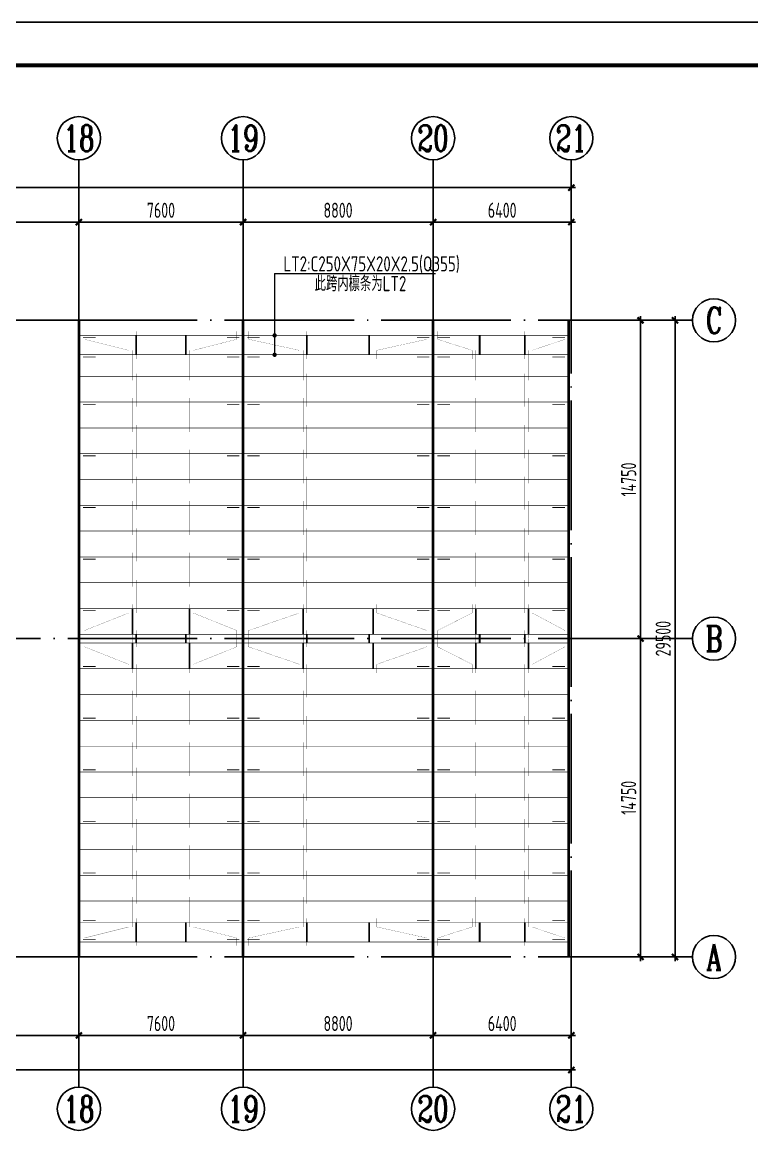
# Model space of a CAD drawing. Extents: x -3102990 to -851544, y -5293060 to -2540151.
# Drawn here: x -1831631 to -1814739, y -2656588 to -2630902 of the extents above; entities that cross this region are included whole.
import ezdxf
from ezdxf.enums import TextEntityAlignment as Align

# ---------------------------------------------------------------- set-up
doc = ezdxf.new("R2010")
doc.units = 0
doc.header["$LTSCALE"] = 1000
doc.header["$PDMODE"] = 1
for name, pattern in [('2', [16, 12.5, -1.5, 0.5, -1.5]), ('DASH', [0.35, 0.25, -0.1]), ('DOTE', [2.42, 2, -0.2, 0.02, -0.2])]:
    doc.linetypes.add(name, pattern=pattern)
doc.layers.get('0').update_dxf_attribs({"linetype": 'CONTINUOUS'})
doc.layers.get('Defpoints').update_dxf_attribs({"linetype": 'CONTINUOUS'})
for name, color, linetype in [('AXIS', 253, 'DOTE'), ('COLU', 7, 'CONTINUOUS'), ('DIM', 3, 'CONTINUOUS'), ('NUM', 7, 'CONTINUOUS'), ('PUB_TITLE', 4, 'CONTINUOUS'), ('REIN', 1, 'CONTINUOUS'), ('TEXT', 7, 'CONTINUOUS')]:
    doc.layers.add(name, color=color, linetype=linetype)
doc.layers.add('yichutu', color=7, linetype='CONTINUOUS', true_color=0xffffff, plot=False)
doc.styles.add('TSSD_Axis', font='Complex.shx', dxfattribs={"width": 0.7, "bigfont": 'hztxt.shx'})
doc.styles.add('TSSD_Dimension', font='tssdeng.shx', dxfattribs={"width": 0.7, "bigfont": 'Hztxt.shx'})
doc.styles.add('TSSD_Rein', font='Tssdeng.shx', dxfattribs={"width": 0.75, "bigfont": 'hztxt.shx'})
doc.dimstyles.new('TSSD_200_100', dxfattribs={"dimtxt": 350, "dimasz": 100, "dimexe": 100, "dimexo": 250, "dimgap": 100, "dimtad": 1, "dimdec": 0, "dimlfac": 2, "dimzin": 0, "dimdsep": 46, "dimtxsty": 'TSSD_Dimension', "dimblk": 'ARCHTICK', "dimcen": 0, "dimdle": 100, "dimclrt": 7, "dimadec": 0, "dimazin": 0, "dimtfac": 1, "dimtdec": 0, "dimtix": 1, "dimtmove": 2, "dimatfit": 3, "dimfxl": 1, "dimtolj": 1, "dimtzin": 0, "dimarcsym": 0})

# ---------------------------------------------------------------- blocks, each defined once
blk = doc.blocks.new('ts_axno')
at = {"color": 0, "linetype": 'ByBlock', "lineweight": -2}
blk.add_circle((0, 0), 0.5, dxfattribs=at)
at = {"color": 0, "linetype": 'ByBlock', "lineweight": -2, "style": 'TSSD_Axis', "width": 0.7}
blk.add_attdef('A', text='', height=0.6, dxfattribs=at).set_placement((0, 0), align=Align.MIDDLE_CENTER)
blk = doc.blocks.new('_ArchTick')
at = {"color": 0, "const_width": 0.5}
blk.add_lwpolyline([(-0.71, -0.71), (0.71, 0.71)], dxfattribs=at)
blk = doc.blocks.new('*D1576')
at = {"layer": 'Defpoints', "color": 0, "ltscale": 1.5}
for p in [(-1822118, -2653560), (-1818918, -2653560), (-1822118, -2654377)]:
    blk.add_point(p, dxfattribs=at)
at = {"layer": 'DIM', "color": 0, "lineweight": -2, "ltscale": 1.5}
for p, q in [((-1822118, -2653810), (-1822118, -2654477)), ((-1818918, -2653810), (-1818918, -2654477)), ((-1818818, -2654377), (-1822218, -2654377))]:
    blk.add_line(p, q, dxfattribs=at)
at = {"layer": 'DIM', "color": 0, "lineweight": -2, "ltscale": 1.5, "xscale": 100, "yscale": 100, "zscale": 100, "rotation": 180}
blk.add_blockref('_ArchTick', (-1822118, -2654377), dxfattribs=at)
at = {"layer": 'DIM', "color": 0, "lineweight": -2, "ltscale": 1.5, "xscale": 100, "yscale": 100, "zscale": 100}
blk.add_blockref('_ArchTick', (-1818918, -2654377), dxfattribs=at)
at = {"layer": 'DIM', "color": 7, "ltscale": 1.5, "insert": (-1820518, -2654102), "char_height": 350, "attachment_point": 5, "style": 'TSSD_Dimension'}
blk.add_mtext('\\A1;6400', dxfattribs=at)
blk = doc.blocks.new('*D1577')
at = {"layer": 'Defpoints', "color": 0, "ltscale": 1.5}
for p in [(-1826518, -2653560), (-1822118, -2653560), (-1826518, -2654377)]:
    blk.add_point(p, dxfattribs=at)
at = {"layer": 'DIM', "color": 0, "lineweight": -2, "ltscale": 1.5}
for p, q in [((-1826518, -2653810), (-1826518, -2654477)), ((-1822118, -2653810), (-1822118, -2654477)), ((-1822018, -2654377), (-1826618, -2654377))]:
    blk.add_line(p, q, dxfattribs=at)
at = {"layer": 'DIM', "color": 0, "lineweight": -2, "ltscale": 1.5, "xscale": 100, "yscale": 100, "zscale": 100, "rotation": 180}
blk.add_blockref('_ArchTick', (-1826518, -2654377), dxfattribs=at)
at = {"layer": 'DIM', "color": 0, "lineweight": -2, "ltscale": 1.5, "xscale": 100, "yscale": 100, "zscale": 100}
blk.add_blockref('_ArchTick', (-1822118, -2654377), dxfattribs=at)
at = {"layer": 'DIM', "color": 7, "ltscale": 1.5, "insert": (-1824318, -2654102), "char_height": 350, "attachment_point": 5, "style": 'TSSD_Dimension'}
blk.add_mtext('\\A1;8800', dxfattribs=at)
blk = doc.blocks.new('*D1578')
at = {"layer": 'Defpoints', "color": 0, "ltscale": 1.5}
for p in [(-1830318, -2653560), (-1826518, -2653560), (-1830318, -2654377)]:
    blk.add_point(p, dxfattribs=at)
at = {"layer": 'DIM', "color": 0, "lineweight": -2, "ltscale": 1.5}
for p, q in [((-1830318, -2653810), (-1830318, -2654477)), ((-1826518, -2653810), (-1826518, -2654477)), ((-1826418, -2654377), (-1830418, -2654377))]:
    blk.add_line(p, q, dxfattribs=at)
at = {"layer": 'DIM', "color": 0, "lineweight": -2, "ltscale": 1.5, "xscale": 100, "yscale": 100, "zscale": 100, "rotation": 180}
blk.add_blockref('_ArchTick', (-1830318, -2654377), dxfattribs=at)
at = {"layer": 'DIM', "color": 0, "lineweight": -2, "ltscale": 1.5, "xscale": 100, "yscale": 100, "zscale": 100}
blk.add_blockref('_ArchTick', (-1826518, -2654377), dxfattribs=at)
at = {"layer": 'DIM', "color": 7, "ltscale": 1.5, "insert": (-1828418, -2654102), "char_height": 350, "attachment_point": 5, "style": 'TSSD_Dimension'}
blk.add_mtext('\\A1;7600', dxfattribs=at)
blk = doc.blocks.new('*D1579')
at = {"layer": 'Defpoints', "color": 0, "ltscale": 1.5}
for p in [(-1834118, -2653560), (-1830318, -2653560), (-1834118, -2654377)]:
    blk.add_point(p, dxfattribs=at)
at = {"layer": 'DIM', "color": 0, "lineweight": -2, "ltscale": 1.5}
for p, q in [((-1834118, -2653810), (-1834118, -2654477)), ((-1830318, -2653810), (-1830318, -2654477)), ((-1830218, -2654377), (-1834218, -2654377))]:
    blk.add_line(p, q, dxfattribs=at)
at = {"layer": 'DIM', "color": 0, "lineweight": -2, "ltscale": 1.5, "xscale": 100, "yscale": 100, "zscale": 100, "rotation": 180}
blk.add_blockref('_ArchTick', (-1834118, -2654377), dxfattribs=at)
at = {"layer": 'DIM', "color": 0, "lineweight": -2, "ltscale": 1.5, "xscale": 100, "yscale": 100, "zscale": 100}
blk.add_blockref('_ArchTick', (-1830318, -2654377), dxfattribs=at)
at = {"layer": 'DIM', "color": 7, "ltscale": 1.5, "insert": (-1832218, -2654102), "char_height": 350, "attachment_point": 5, "style": 'TSSD_Dimension'}
blk.add_mtext('\\A1;7600', dxfattribs=at)
blk = doc.blocks.new('*D1596')
at = {"layer": 'Defpoints', "color": 0, "ltscale": 1.5}
for p in [(-1894918, -2653560), (-1818918, -2653560), (-1818918, -2655177)]:
    blk.add_point(p, dxfattribs=at)
at = {"layer": 'DIM', "color": 0, "lineweight": -2, "ltscale": 1.5}
for p, q in [((-1894918, -2653810), (-1894918, -2655277)), ((-1818918, -2653810), (-1818918, -2655277)), ((-1895018, -2655177), (-1818818, -2655177))]:
    blk.add_line(p, q, dxfattribs=at)
at = {"layer": 'DIM', "color": 0, "lineweight": -2, "ltscale": 1.5, "xscale": 100, "yscale": 100, "zscale": 100, "rotation": 180}
blk.add_blockref('_ArchTick', (-1894918, -2655177), dxfattribs=at)
at = {"layer": 'DIM', "color": 0, "lineweight": -2, "ltscale": 1.5, "xscale": 100, "yscale": 100, "zscale": 100}
blk.add_blockref('_ArchTick', (-1818918, -2655177), dxfattribs=at)
at = {"layer": 'DIM', "color": 7, "ltscale": 1.5, "insert": (-1856918, -2654902), "char_height": 350, "attachment_point": 5, "style": 'TSSD_Dimension'}
blk.add_mtext('\\A1;152000', dxfattribs=at)
blk = doc.blocks.new('*D1600')
at = {"layer": 'Defpoints', "color": 0, "ltscale": 1.5}
for p in [(-1817918, -2637810), (-1817918, -2645185), (-1817316, -2645185)]:
    blk.add_point(p, dxfattribs=at)
at = {"layer": 'DIM', "color": 0, "lineweight": -2, "ltscale": 1.5}
for p, q in [((-1817668, -2637810), (-1817216, -2637810)), ((-1817316, -2637710), (-1817316, -2645285)), ((-1817668, -2645185), (-1817216, -2645185))]:
    blk.add_line(p, q, dxfattribs=at)
at = {"layer": 'DIM', "color": 0, "lineweight": -2, "ltscale": 1.5, "xscale": 100, "yscale": 100, "zscale": 100}
for p, rotation in [((-1817316, -2637810), 90), ((-1817316, -2645185), 270)]:
    blk.add_blockref('_ArchTick', p, dxfattribs=dict(at, rotation=rotation))
at = {"layer": 'DIM', "color": 7, "ltscale": 1.5, "insert": (-1817591, -2641498), "char_height": 350, "attachment_point": 5, "rotation": 90, "style": 'TSSD_Dimension'}
blk.add_mtext('\\A1;14750', dxfattribs=at)
blk = doc.blocks.new('*D1601')
at = {"layer": 'Defpoints', "color": 0, "ltscale": 1.5}
for p in [(-1817918, -2645185), (-1817918, -2652560), (-1817316, -2652560)]:
    blk.add_point(p, dxfattribs=at)
at = {"layer": 'DIM', "color": 0, "lineweight": -2, "ltscale": 1.5}
for p, q in [((-1817316, -2645085), (-1817316, -2652660)), ((-1817668, -2645185), (-1817216, -2645185)), ((-1817668, -2652560), (-1817216, -2652560))]:
    blk.add_line(p, q, dxfattribs=at)
at = {"layer": 'DIM', "color": 0, "lineweight": -2, "ltscale": 1.5, "xscale": 100, "yscale": 100, "zscale": 100}
for p, rotation in [((-1817316, -2645185), 90), ((-1817316, -2652560), 270)]:
    blk.add_blockref('_ArchTick', p, dxfattribs=dict(at, rotation=rotation))
at = {"layer": 'DIM', "color": 7, "ltscale": 1.5, "insert": (-1817591, -2648873), "char_height": 350, "attachment_point": 5, "rotation": 90, "style": 'TSSD_Dimension'}
blk.add_mtext('\\A1;14750', dxfattribs=at)
blk = doc.blocks.new('*D1602')
at = {"layer": 'Defpoints', "color": 0, "ltscale": 1.5}
for p in [(-1817918, -2637810), (-1816516, -2637810), (-1817918, -2652560)]:
    blk.add_point(p, dxfattribs=at)
at = {"layer": 'DIM', "color": 0, "lineweight": -2, "ltscale": 1.5}
for p, q in [((-1817668, -2637810), (-1816416, -2637810)), ((-1816516, -2652660), (-1816516, -2637710)), ((-1817668, -2652560), (-1816416, -2652560))]:
    blk.add_line(p, q, dxfattribs=at)
at = {"layer": 'DIM', "color": 0, "lineweight": -2, "ltscale": 1.5, "xscale": 100, "yscale": 100, "zscale": 100}
for p, rotation in [((-1816516, -2637810), 90), ((-1816516, -2652560), 270)]:
    blk.add_blockref('_ArchTick', p, dxfattribs=dict(at, rotation=rotation))
at = {"layer": 'DIM', "color": 7, "ltscale": 1.5, "insert": (-1816791, -2645185), "char_height": 350, "attachment_point": 5, "rotation": 90, "style": 'TSSD_Dimension'}
blk.add_mtext('\\A1;29500', dxfattribs=at)
blk = doc.blocks.new('*D1603')
at = {"layer": 'Defpoints', "color": 0, "ltscale": 1.5}
for p in [(-1822118, -2635535), (-1822118, -2636810), (-1818918, -2636810)]:
    blk.add_point(p, dxfattribs=at)
at = {"layer": 'DIM', "color": 0, "lineweight": -2, "ltscale": 1.5}
for p, q in [((-1818818, -2635535), (-1822218, -2635535)), ((-1822118, -2636560), (-1822118, -2635435)), ((-1818918, -2636560), (-1818918, -2635435))]:
    blk.add_line(p, q, dxfattribs=at)
at = {"layer": 'DIM', "color": 0, "lineweight": -2, "ltscale": 1.5, "xscale": 100, "yscale": 100, "zscale": 100, "rotation": 180}
blk.add_blockref('_ArchTick', (-1822118, -2635535), dxfattribs=at)
at = {"layer": 'DIM', "color": 0, "lineweight": -2, "ltscale": 1.5, "xscale": 100, "yscale": 100, "zscale": 100}
blk.add_blockref('_ArchTick', (-1818918, -2635535), dxfattribs=at)
at = {"layer": 'DIM', "color": 7, "ltscale": 1.5, "insert": (-1820518, -2635260), "char_height": 350, "attachment_point": 5, "style": 'TSSD_Dimension'}
blk.add_mtext('\\A1;6400', dxfattribs=at)
blk = doc.blocks.new('*D1604')
at = {"layer": 'Defpoints', "color": 0, "ltscale": 1.5}
for p in [(-1826518, -2635535), (-1826518, -2636810), (-1822118, -2636810)]:
    blk.add_point(p, dxfattribs=at)
at = {"layer": 'DIM', "color": 0, "lineweight": -2, "ltscale": 1.5}
for p, q in [((-1822018, -2635535), (-1826618, -2635535)), ((-1826518, -2636560), (-1826518, -2635435)), ((-1822118, -2636560), (-1822118, -2635435))]:
    blk.add_line(p, q, dxfattribs=at)
at = {"layer": 'DIM', "color": 0, "lineweight": -2, "ltscale": 1.5, "xscale": 100, "yscale": 100, "zscale": 100, "rotation": 180}
blk.add_blockref('_ArchTick', (-1826518, -2635535), dxfattribs=at)
at = {"layer": 'DIM', "color": 0, "lineweight": -2, "ltscale": 1.5, "xscale": 100, "yscale": 100, "zscale": 100}
blk.add_blockref('_ArchTick', (-1822118, -2635535), dxfattribs=at)
at = {"layer": 'DIM', "color": 7, "ltscale": 1.5, "insert": (-1824318, -2635260), "char_height": 350, "attachment_point": 5, "style": 'TSSD_Dimension'}
blk.add_mtext('\\A1;8800', dxfattribs=at)
blk = doc.blocks.new('*D1605')
at = {"layer": 'Defpoints', "color": 0, "ltscale": 1.5}
for p in [(-1830318, -2635535), (-1830318, -2636810), (-1826518, -2636810)]:
    blk.add_point(p, dxfattribs=at)
at = {"layer": 'DIM', "color": 0, "lineweight": -2, "ltscale": 1.5}
for p, q in [((-1826418, -2635535), (-1830418, -2635535)), ((-1830318, -2636560), (-1830318, -2635435)), ((-1826518, -2636560), (-1826518, -2635435))]:
    blk.add_line(p, q, dxfattribs=at)
at = {"layer": 'DIM', "color": 0, "lineweight": -2, "ltscale": 1.5, "xscale": 100, "yscale": 100, "zscale": 100, "rotation": 180}
blk.add_blockref('_ArchTick', (-1830318, -2635535), dxfattribs=at)
at = {"layer": 'DIM', "color": 0, "lineweight": -2, "ltscale": 1.5, "xscale": 100, "yscale": 100, "zscale": 100}
blk.add_blockref('_ArchTick', (-1826518, -2635535), dxfattribs=at)
at = {"layer": 'DIM', "color": 7, "ltscale": 1.5, "insert": (-1828418, -2635260), "char_height": 350, "attachment_point": 5, "style": 'TSSD_Dimension'}
blk.add_mtext('\\A1;7600', dxfattribs=at)
blk = doc.blocks.new('*D1606')
at = {"layer": 'Defpoints', "color": 0, "ltscale": 1.5}
for p in [(-1834118, -2635535), (-1834118, -2636810), (-1830318, -2636810)]:
    blk.add_point(p, dxfattribs=at)
at = {"layer": 'DIM', "color": 0, "lineweight": -2, "ltscale": 1.5}
for p, q in [((-1830218, -2635535), (-1834218, -2635535)), ((-1834118, -2636560), (-1834118, -2635435)), ((-1830318, -2636560), (-1830318, -2635435))]:
    blk.add_line(p, q, dxfattribs=at)
at = {"layer": 'DIM', "color": 0, "lineweight": -2, "ltscale": 1.5, "xscale": 100, "yscale": 100, "zscale": 100, "rotation": 180}
blk.add_blockref('_ArchTick', (-1834118, -2635535), dxfattribs=at)
at = {"layer": 'DIM', "color": 0, "lineweight": -2, "ltscale": 1.5, "xscale": 100, "yscale": 100, "zscale": 100}
blk.add_blockref('_ArchTick', (-1830318, -2635535), dxfattribs=at)
at = {"layer": 'DIM', "color": 7, "ltscale": 1.5, "insert": (-1832218, -2635260), "char_height": 350, "attachment_point": 5, "style": 'TSSD_Dimension'}
blk.add_mtext('\\A1;7600', dxfattribs=at)
blk = doc.blocks.new('*D1623')
at = {"layer": 'Defpoints', "color": 0, "ltscale": 1.5}
for p in [(-1818918, -2634735), (-1894918, -2636810), (-1818918, -2636810)]:
    blk.add_point(p, dxfattribs=at)
at = {"layer": 'DIM', "color": 0, "lineweight": -2, "ltscale": 1.5}
for p, q in [((-1895018, -2634735), (-1818818, -2634735)), ((-1894918, -2636560), (-1894918, -2634635)), ((-1818918, -2636560), (-1818918, -2634635))]:
    blk.add_line(p, q, dxfattribs=at)
at = {"layer": 'DIM', "color": 0, "lineweight": -2, "ltscale": 1.5, "xscale": 100, "yscale": 100, "zscale": 100, "rotation": 180}
blk.add_blockref('_ArchTick', (-1894918, -2634735), dxfattribs=at)
at = {"layer": 'DIM', "color": 0, "lineweight": -2, "ltscale": 1.5, "xscale": 100, "yscale": 100, "zscale": 100}
blk.add_blockref('_ArchTick', (-1818918, -2634735), dxfattribs=at)
at = {"layer": 'DIM', "color": 7, "ltscale": 1.5, "insert": (-1856918, -2634460), "char_height": 350, "attachment_point": 5, "style": 'TSSD_Dimension'}
blk.add_mtext('\\A1;152000', dxfattribs=at)
blk = doc.blocks.new('A$C16496DF1')
at = {"layer": 'PUB_TITLE'}
blk.add_lwpolyline([(0, 0), (0, 42000), (104100, 42000), (104100, 0)], close=True, dxfattribs=at)
at = {"layer": 'PUB_TITLE', "const_width": 100}
blk.add_lwpolyline([(103100, 1000), (103100, 41000), (713, 41000), (713, 1000), (103100, 1000)], dxfattribs=at)
blk = doc.blocks.new('yct-1041-420-104100-42000-100-2006.0')
at = {"layer": 'yichutu', "color": 7, "true_color": 0xffffff}
blk.add_lwpolyline([(0, 0), (0, 42000), (104100, 42000), (104100, 0)], close=True, dxfattribs=at)

msp = doc.modelspace()

# ---------------------------------------------------------------- linework, layer by layer
at = {"color": 0, "linetype": 'ByBlock', "const_width": 50}
for points in [[(-1825812.72, -2638160.43, 1), (-1825762.72, -2638160.43, 1)], [(-1825812.72, -2638608.82, 1), (-1825762.72, -2638608.82, 1)]]:
    msp.add_lwpolyline(points, format="xyb", close=True, dxfattribs=at)
at = {"layer": 'AXIS', "ltscale": 1.5}
for p, q in [((-1830317.61, -2653560.25), (-1830317.61, -2636810.25)), ((-1826517.61, -2653560.25), (-1826517.61, -2636810.25)), ((-1822117.61, -2653560.25), (-1822117.61, -2636810.25)), ((-1818917.61, -2653560.25), (-1818917.61, -2636810.25)), ((-1895917.61, -2637810.25), (-1817917.61, -2637810.25)), ((-1895917.61, -2645185.25), (-1817917.61, -2645185.25)), ((-1895917.61, -2652560.25), (-1817917.61, -2652560.25))]:
    msp.add_line(p, q, dxfattribs=at)
at = {"layer": 'COLU', "color": 4, "ltscale": 1.5}
msp.add_lwpolyline([(-1837917.61, -2637810.25), (-1830317.61, -2637810.25), (-1830317.61, -2652560.25), (-1837917.61, -2652560.25)], close=True, dxfattribs=at)
msp.add_lwpolyline([(-1837917.61, -2637810.25), (-1830317.61, -2637810.25), (-1830317.61, -2652560.25), (-1837917.61, -2652560.25)], close=True, dxfattribs=at)
at = {"layer": 'NUM', "ltscale": 1.5}
for p, q in [((-1830317.61, -2636810.25), (-1830317.61, -2634091.44)), ((-1826517.61, -2636810.25), (-1826517.61, -2634091.44)), ((-1822117.61, -2636810.25), (-1822117.61, -2634091.44)), ((-1818917.61, -2636810.25), (-1818917.61, -2634091.44)), ((-1817917.61, -2637810.25), (-1816115.56, -2637810.25)), ((-1817917.61, -2645185.25), (-1816115.56, -2645185.25)), ((-1817917.61, -2652560.25), (-1816115.56, -2652560.25)), ((-1830317.61, -2653560.25), (-1830317.61, -2655577.32)), ((-1826517.61, -2653560.25), (-1826517.61, -2655577.32)), ((-1822117.61, -2653560.25), (-1822117.61, -2655577.32)), ((-1818917.61, -2653560.25), (-1818917.61, -2655577.32))]:
    msp.add_line(p, q, dxfattribs=at)
at = {"layer": 'REIN', "color": 4, "linetype": '2', "ltscale": 0.1, "const_width": 60}
for points in [[(-1830317.61, -2637810.25), (-1830317.61, -2652560.25)], [(-1826517.61, -2637810.25), (-1826517.61, -2652560.25)], [(-1822117.61, -2637810.25), (-1822117.61, -2652560.25)], [(-1818977.61, -2637810.25), (-1818977.61, -2652560.25)]]:
    msp.add_lwpolyline(points, dxfattribs=at)
at = {"layer": 'REIN', "color": 6, "lineweight": 5, "const_width": 15}
for points in [[(-1818977.61, -2638160.43), (-1830317.61, -2638160.43)], [(-1818977.61, -2638608.82), (-1830317.61, -2638608.82)], [(-1818977.61, -2639107.04), (-1830317.61, -2639107.04)], [(-1818977.61, -2639704.9), (-1830317.61, -2639704.9)], [(-1818977.61, -2640302.76), (-1830317.61, -2640302.76)], [(-1818977.61, -2640900.6), (-1830317.61, -2640900.6)], [(-1818977.61, -2641498.47), (-1830317.61, -2641498.47)], [(-1818977.61, -2642096.32), (-1830317.61, -2642096.32)], [(-1818977.61, -2642694.18), (-1830317.61, -2642694.18)], [(-1818977.61, -2643292.03), (-1830317.61, -2643292.03)], [(-1818977.61, -2643889.89), (-1830317.61, -2643889.89)], [(-1818977.61, -2644487.77), (-1830317.61, -2644487.77)], [(-1818977.61, -2645085.6), (-1830317.61, -2645085.6)], [(-1818977.61, -2645284.89), (-1830317.61, -2645284.89)], [(-1818977.61, -2645882.73), (-1830317.61, -2645882.73)], [(-1818977.61, -2646480.61), (-1830317.61, -2646480.61)], [(-1818977.61, -2647078.46), (-1830317.61, -2647078.46)], [(-1818977.61, -2647676.32), (-1830317.61, -2647676.32)], [(-1818977.61, -2648274.18), (-1830317.61, -2648274.18)], [(-1818977.61, -2648872.02), (-1830317.61, -2648872.02)], [(-1818977.61, -2649469.89), (-1830317.61, -2649469.89)], [(-1818977.61, -2650067.74), (-1830317.61, -2650067.74)], [(-1818977.61, -2650665.6), (-1830317.61, -2650665.6)], [(-1818977.61, -2651263.46), (-1830317.61, -2651263.46)], [(-1818977.61, -2651761.68), (-1830317.61, -2651761.68)], [(-1818977.61, -2652210.07), (-1830317.61, -2652210.07)]]:
    msp.add_lwpolyline(points, dxfattribs=at)
at = {"layer": 'REIN', "color": 3, "linetype": 'ByBlock'}
for points, const_width in [([(-1830190.68, -2638068.74), (-1830190.68, -2638248.97), (-1829165.1, -2638505.62), (-1829165.1, -2638705.31)], 4), ([(-1828990.13, -2638160.43), (-1828990.13, -2638608.82)], 40), ([(-1828990.13, -2638705.31), (-1828990.13, -2638068.74)], 4), ([(-1827845.1, -2638160.43), (-1827845.1, -2638608.82)], 40), ([(-1827845.1, -2638705.31), (-1827845.1, -2638068.74)], 4), ([(-1826660.76, -2638068.74), (-1826660.76, -2638248.97), (-1827670.13, -2638505.62), (-1827670.13, -2638705.31)], 4), ([(-1826390.68, -2638068.74), (-1826390.68, -2638248.97), (-1825215.1, -2638505.62), (-1825215.1, -2638705.31)], 4), ([(-1825040.13, -2638160.43), (-1825040.13, -2638608.82)], 40), ([(-1825040.13, -2638705.31), (-1825040.13, -2638068.74)], 4), ([(-1823595.1, -2638160.43), (-1823595.1, -2638608.82)], 40), ([(-1823595.1, -2638705.31), (-1823595.1, -2638068.74)], 4), ([(-1822260.76, -2638068.74), (-1822260.76, -2638248.97), (-1823420.13, -2638505.62), (-1823420.13, -2638705.31)], 4), ([(-1822014.12, -2638068.74), (-1822014.12, -2638248.97), (-1821215.1, -2638505.62), (-1821215.1, -2638705.31)], 4), ([(-1821040.13, -2638160.43), (-1821040.13, -2638608.82)], 40), ([(-1821040.13, -2638705.31), (-1821040.13, -2638068.74)], 4), ([(-1819995.1, -2638160.43), (-1819995.1, -2638608.82)], 40), ([(-1819995.1, -2638705.31), (-1819995.1, -2638068.74)], 4), ([(-1819063.72, -2638068.74), (-1819063.72, -2638248.97), (-1819820.13, -2638505.62), (-1819820.13, -2638705.31)], 4), ([(-1829077.61, -2638507.7), (-1829077.61, -2639198.73)], 4), ([(-1827757.61, -2638507.7), (-1827757.61, -2639198.73)], 4), ([(-1825127.61, -2638507.7), (-1825127.61, -2639198.73)], 4), ([(-1823507.61, -2638507.7), (-1823507.61, -2639198.73)], 4), ([(-1821127.61, -2638507.7), (-1821127.61, -2639198.73)], 4), ([(-1819907.61, -2638507.7), (-1819907.61, -2639198.73)], 4), ([(-1828990.13, -2639042.25), (-1828990.13, -2639808.14)], 4), ([(-1827845.1, -2639042.25), (-1827845.1, -2639808.14)], 4), ([(-1825040.13, -2639042.25), (-1825040.13, -2639808.14)], 4), ([(-1823595.1, -2639042.25), (-1823595.1, -2639808.14)], 4), ([(-1821040.13, -2639042.25), (-1821040.13, -2639808.14)], 4), ([(-1819995.1, -2639042.25), (-1819995.1, -2639808.14)], 4), ([(-1829077.61, -2639608.44), (-1829077.61, -2640394.44)], 4), ([(-1827757.61, -2639608.44), (-1827757.61, -2640394.44)], 4), ([(-1825127.61, -2639608.44), (-1825127.61, -2640394.44)], 4), ([(-1823507.61, -2639608.44), (-1823507.61, -2640394.44)], 4), ([(-1821127.61, -2639608.44), (-1821127.61, -2640394.44)], 4), ([(-1819907.61, -2639608.44), (-1819907.61, -2640394.44)], 4), ([(-1828990.13, -2640237.96), (-1828990.13, -2641003.85)], 4), ([(-1827845.1, -2640237.96), (-1827845.1, -2641003.85)], 4), ([(-1825040.13, -2640237.96), (-1825040.13, -2641003.85)], 4), ([(-1823595.1, -2640237.96), (-1823595.1, -2641003.85)], 4), ([(-1821040.13, -2640237.96), (-1821040.13, -2641003.85)], 4), ([(-1819995.1, -2640237.96), (-1819995.1, -2641003.85)], 4), ([(-1829077.61, -2640804.16), (-1829077.61, -2641590.16)], 4), ([(-1827757.61, -2640804.16), (-1827757.61, -2641590.16)], 4), ([(-1825127.61, -2640804.16), (-1825127.61, -2641590.16)], 4), ([(-1823507.61, -2640804.16), (-1823507.61, -2641590.16)], 4), ([(-1821127.61, -2640804.16), (-1821127.61, -2641590.16)], 4), ([(-1819907.61, -2640804.16), (-1819907.61, -2641590.16)], 4), ([(-1828990.13, -2641433.66), (-1828990.13, -2642199.55)], 4), ([(-1827845.1, -2641433.66), (-1827845.1, -2642199.55)], 4), ([(-1825040.13, -2641433.66), (-1825040.13, -2642199.55)], 4), ([(-1823595.1, -2641433.66), (-1823595.1, -2642199.55)], 4), ([(-1821040.13, -2641433.66), (-1821040.13, -2642199.55)], 4), ([(-1819995.1, -2641433.66), (-1819995.1, -2642199.55)], 4), ([(-1829077.61, -2641999.86), (-1829077.61, -2642785.86)], 4), ([(-1827757.61, -2641999.86), (-1827757.61, -2642785.86)], 4), ([(-1825127.61, -2641999.86), (-1825127.61, -2642785.86)], 4), ([(-1823507.61, -2641999.86), (-1823507.61, -2642785.86)], 4), ([(-1821127.61, -2641999.86), (-1821127.61, -2642785.86)], 4), ([(-1819907.61, -2641999.86), (-1819907.61, -2642785.86)], 4), ([(-1828990.13, -2642629.37), (-1828990.13, -2643395.26)], 4), ([(-1827845.1, -2642629.37), (-1827845.1, -2643395.26)], 4), ([(-1825040.13, -2642629.37), (-1825040.13, -2643395.26)], 4), ([(-1823595.1, -2642629.37), (-1823595.1, -2643395.26)], 4), ([(-1821040.13, -2642629.37), (-1821040.13, -2643395.26)], 4), ([(-1819995.1, -2642629.37), (-1819995.1, -2643395.26)], 4), ([(-1829077.61, -2643195.57), (-1829077.61, -2643981.57)], 4), ([(-1827757.61, -2643195.57), (-1827757.61, -2643981.57)], 4), ([(-1825127.61, -2643195.57), (-1825127.61, -2643981.57)], 4), ([(-1823507.61, -2643195.57), (-1823507.61, -2643981.57)], 4), ([(-1821127.61, -2643195.57), (-1821127.61, -2643981.57)], 4), ([(-1819907.61, -2643195.57), (-1819907.61, -2643981.57)], 4), ([(-1828990.13, -2643825.09), (-1828990.13, -2644590.97)], 4), ([(-1827845.1, -2643825.09), (-1827845.1, -2644590.97)], 4), ([(-1825040.13, -2643825.09), (-1825040.13, -2644590.97)], 4), ([(-1823595.1, -2643825.09), (-1823595.1, -2644590.97)], 4), ([(-1821040.13, -2643825.09), (-1821040.13, -2644590.97)], 4), ([(-1819995.1, -2643825.09), (-1819995.1, -2644590.97)], 4), ([(-1830190.68, -2645177.29), (-1830190.68, -2644997.07), (-1829165.1, -2644590.97), (-1829165.1, -2644391.28)], 4), ([(-1829077.61, -2645085.6), (-1829077.61, -2644487.77)], 40), ([(-1829077.61, -2644391.28), (-1829077.61, -2645177.29)], 4), ([(-1827757.61, -2645085.6), (-1827757.61, -2644487.77)], 40), ([(-1827757.61, -2644391.28), (-1827757.61, -2645177.29)], 4), ([(-1826660.76, -2645177.29), (-1826660.76, -2644997.07), (-1827670.13, -2644590.97), (-1827670.13, -2644391.28)], 4), ([(-1826390.68, -2645177.29), (-1826390.68, -2644997.07), (-1825215.1, -2644590.97), (-1825215.1, -2644391.28)], 4), ([(-1825127.61, -2645085.6), (-1825127.61, -2644487.77)], 40), ([(-1825127.61, -2644391.28), (-1825127.61, -2645177.29)], 4), ([(-1823507.61, -2645085.6), (-1823507.61, -2644487.77)], 40), ([(-1823507.61, -2644391.28), (-1823507.61, -2645177.29)], 4), ([(-1822260.76, -2645177.29), (-1822260.76, -2644997.07), (-1823420.13, -2644590.97), (-1823420.13, -2644391.28)], 4), ([(-1822014.12, -2645177.29), (-1822014.12, -2644997.07), (-1821215.1, -2644590.97), (-1821215.1, -2644391.28)], 4), ([(-1821127.61, -2645085.6), (-1821127.61, -2644487.77)], 40), ([(-1821127.61, -2644391.28), (-1821127.61, -2645177.29)], 4), ([(-1819907.61, -2645085.6), (-1819907.61, -2644487.77)], 40), ([(-1819907.61, -2644391.28), (-1819907.61, -2645177.29)], 4), ([(-1819063.72, -2645177.29), (-1819063.72, -2644997.07), (-1819820.13, -2644590.97), (-1819820.13, -2644391.28)], 4), ([(-1828990.13, -2645284.89), (-1828990.13, -2645085.6)], 40), ([(-1828990.13, -2644989.12), (-1828990.13, -2645376.58)], 4), ([(-1827845.1, -2645284.89), (-1827845.1, -2645085.6)], 40), ([(-1827845.1, -2644989.12), (-1827845.1, -2645376.58)], 4), ([(-1825040.13, -2645284.89), (-1825040.13, -2645085.6)], 40), ([(-1825040.13, -2644989.12), (-1825040.13, -2645376.58)], 4), ([(-1823595.1, -2645284.89), (-1823595.1, -2645085.6)], 40), ([(-1823595.1, -2644989.12), (-1823595.1, -2645376.58)], 4), ([(-1821040.13, -2645284.89), (-1821040.13, -2645085.6)], 40), ([(-1821040.13, -2644989.12), (-1821040.13, -2645376.58)], 4), ([(-1819995.1, -2645284.89), (-1819995.1, -2645085.6)], 40), ([(-1819995.1, -2644989.12), (-1819995.1, -2645376.58)], 4), ([(-1830190.68, -2645193.21), (-1830190.68, -2645373.43), (-1829165.1, -2645779.52), (-1829165.1, -2645979.21)], 4), ([(-1829077.61, -2645284.89), (-1829077.61, -2645882.73)], 40), ([(-1829077.61, -2645979.21), (-1829077.61, -2645193.21)], 4), ([(-1827757.61, -2645284.89), (-1827757.61, -2645882.73)], 40), ([(-1827757.61, -2645979.21), (-1827757.61, -2645193.21)], 4), ([(-1826660.76, -2645193.21), (-1826660.76, -2645373.43), (-1827670.13, -2645779.52), (-1827670.13, -2645979.21)], 4), ([(-1826390.68, -2645193.21), (-1826390.68, -2645373.43), (-1825215.1, -2645779.52), (-1825215.1, -2645979.21)], 4), ([(-1825127.61, -2645284.89), (-1825127.61, -2645882.73)], 40), ([(-1825127.61, -2645979.21), (-1825127.61, -2645193.21)], 4), ([(-1823507.61, -2645284.89), (-1823507.61, -2645882.73)], 40), ([(-1823507.61, -2645979.21), (-1823507.61, -2645193.21)], 4), ([(-1822260.76, -2645193.21), (-1822260.76, -2645373.43), (-1823420.13, -2645779.52), (-1823420.13, -2645979.21)], 4), ([(-1822014.12, -2645193.21), (-1822014.12, -2645373.43), (-1821215.1, -2645779.52), (-1821215.1, -2645979.21)], 4), ([(-1821127.61, -2645284.89), (-1821127.61, -2645882.73)], 40), ([(-1821127.61, -2645979.21), (-1821127.61, -2645193.21)], 4), ([(-1819907.61, -2645284.89), (-1819907.61, -2645882.73)], 40), ([(-1819907.61, -2645979.21), (-1819907.61, -2645193.21)], 4), ([(-1819063.72, -2645193.21), (-1819063.72, -2645373.43), (-1819820.13, -2645779.52), (-1819820.13, -2645979.21)], 4), ([(-1828990.13, -2646545.41), (-1828990.13, -2645779.52)], 4), ([(-1827845.1, -2646545.41), (-1827845.1, -2645779.52)], 4), ([(-1825040.13, -2646545.41), (-1825040.13, -2645779.52)], 4), ([(-1823595.1, -2646545.41), (-1823595.1, -2645779.52)], 4), ([(-1821040.13, -2646545.41), (-1821040.13, -2645779.52)], 4), ([(-1819995.1, -2646545.41), (-1819995.1, -2645779.52)], 4), ([(-1829077.61, -2647174.92), (-1829077.61, -2646388.92)], 4), ([(-1827757.61, -2647174.92), (-1827757.61, -2646388.92)], 4), ([(-1825127.61, -2647174.92), (-1825127.61, -2646388.92)], 4), ([(-1823507.61, -2647174.92), (-1823507.61, -2646388.92)], 4), ([(-1821127.61, -2647174.92), (-1821127.61, -2646388.92)], 4), ([(-1819907.61, -2647174.92), (-1819907.61, -2646388.92)], 4), ([(-1828990.13, -2647741.12), (-1828990.13, -2646975.24)], 4), ([(-1827845.1, -2647741.12), (-1827845.1, -2646975.24)], 4), ([(-1825040.13, -2647741.12), (-1825040.13, -2646975.24)], 4), ([(-1823595.1, -2647741.12), (-1823595.1, -2646975.24)], 4), ([(-1821040.13, -2647741.12), (-1821040.13, -2646975.24)], 4), ([(-1819995.1, -2647741.12), (-1819995.1, -2646975.24)], 4), ([(-1829077.61, -2648370.64), (-1829077.61, -2647584.64)], 4), ([(-1827757.61, -2648370.64), (-1827757.61, -2647584.64)], 4), ([(-1825127.61, -2648370.64), (-1825127.61, -2647584.64)], 4), ([(-1823507.61, -2648370.64), (-1823507.61, -2647584.64)], 4), ([(-1821127.61, -2648370.64), (-1821127.61, -2647584.64)], 4), ([(-1819907.61, -2648370.64), (-1819907.61, -2647584.64)], 4), ([(-1828990.13, -2648936.84), (-1828990.13, -2648170.95)], 4), ([(-1827845.1, -2648936.84), (-1827845.1, -2648170.95)], 4), ([(-1825040.13, -2648936.84), (-1825040.13, -2648170.95)], 4), ([(-1823595.1, -2648936.84), (-1823595.1, -2648170.95)], 4), ([(-1821040.13, -2648936.84), (-1821040.13, -2648170.95)], 4), ([(-1819995.1, -2648936.84), (-1819995.1, -2648170.95)], 4), ([(-1829077.61, -2649566.34), (-1829077.61, -2648780.34)], 4), ([(-1827757.61, -2649566.34), (-1827757.61, -2648780.34)], 4), ([(-1825127.61, -2649566.34), (-1825127.61, -2648780.34)], 4), ([(-1823507.61, -2649566.34), (-1823507.61, -2648780.34)], 4), ([(-1821127.61, -2649566.34), (-1821127.61, -2648780.34)], 4), ([(-1819907.61, -2649566.34), (-1819907.61, -2648780.34)], 4), ([(-1828990.13, -2650132.54), (-1828990.13, -2649366.65)], 4), ([(-1827845.1, -2650132.54), (-1827845.1, -2649366.65)], 4), ([(-1825040.13, -2650132.54), (-1825040.13, -2649366.65)], 4), ([(-1823595.1, -2650132.54), (-1823595.1, -2649366.65)], 4), ([(-1821040.13, -2650132.54), (-1821040.13, -2649366.65)], 4), ([(-1819995.1, -2650132.54), (-1819995.1, -2649366.65)], 4), ([(-1829077.61, -2650762.06), (-1829077.61, -2649976.05)], 4), ([(-1827757.61, -2650762.06), (-1827757.61, -2649976.05)], 4), ([(-1825127.61, -2650762.06), (-1825127.61, -2649976.05)], 4), ([(-1823507.61, -2650762.06), (-1823507.61, -2649976.05)], 4), ([(-1821127.61, -2650762.06), (-1821127.61, -2649976.05)], 4), ([(-1819907.61, -2650762.06), (-1819907.61, -2649976.05)], 4), ([(-1828990.13, -2651328.24), (-1828990.13, -2650562.36)], 4), ([(-1827845.1, -2651328.24), (-1827845.1, -2650562.36)], 4), ([(-1825040.13, -2651328.24), (-1825040.13, -2650562.36)], 4), ([(-1823595.1, -2651328.24), (-1823595.1, -2650562.36)], 4), ([(-1821040.13, -2651328.24), (-1821040.13, -2650562.36)], 4), ([(-1819995.1, -2651328.24), (-1819995.1, -2650562.36)], 4), ([(-1829077.61, -2651862.8), (-1829077.61, -2651171.76)], 4), ([(-1827757.61, -2651862.8), (-1827757.61, -2651171.76)], 4), ([(-1825127.61, -2651862.8), (-1825127.61, -2651171.76)], 4), ([(-1823507.61, -2651862.8), (-1823507.61, -2651171.76)], 4), ([(-1821127.61, -2651862.8), (-1821127.61, -2651171.76)], 4), ([(-1819907.61, -2651862.8), (-1819907.61, -2651171.76)], 4), ([(-1830190.68, -2652301.75), (-1830190.68, -2652121.53), (-1829165.1, -2651864.88), (-1829165.1, -2651665.19)], 4), ([(-1828990.13, -2652210.07), (-1828990.13, -2651761.68)], 40), ([(-1828990.13, -2651665.19), (-1828990.13, -2652301.75)], 4), ([(-1827845.1, -2652210.07), (-1827845.1, -2651761.68)], 40), ([(-1827845.1, -2651665.19), (-1827845.1, -2652301.75)], 4), ([(-1826660.76, -2652301.75), (-1826660.76, -2652121.53), (-1827670.13, -2651864.88), (-1827670.13, -2651665.19)], 4), ([(-1826390.68, -2652301.75), (-1826390.68, -2652121.53), (-1825215.1, -2651864.88), (-1825215.1, -2651665.19)], 4), ([(-1825040.13, -2652210.07), (-1825040.13, -2651761.68)], 40), ([(-1825040.13, -2651665.19), (-1825040.13, -2652301.75)], 4), ([(-1823595.1, -2652210.07), (-1823595.1, -2651761.68)], 40), ([(-1823595.1, -2651665.19), (-1823595.1, -2652301.75)], 4), ([(-1822260.76, -2652301.75), (-1822260.76, -2652121.53), (-1823420.13, -2651864.88), (-1823420.13, -2651665.19)], 4), ([(-1822014.12, -2652301.75), (-1822014.12, -2652121.53), (-1821215.1, -2651864.88), (-1821215.1, -2651665.19)], 4), ([(-1821040.13, -2652210.07), (-1821040.13, -2651761.68)], 40), ([(-1821040.13, -2651665.19), (-1821040.13, -2652301.75)], 4), ([(-1819995.1, -2652210.07), (-1819995.1, -2651761.68)], 40), ([(-1819995.1, -2651665.19), (-1819995.1, -2652301.75)], 4), ([(-1819063.72, -2652301.75), (-1819063.72, -2652121.53), (-1819820.13, -2651864.88), (-1819820.13, -2651665.19)], 4)]:
    msp.add_lwpolyline(points, dxfattribs=dict(at, const_width=const_width))
at = {"layer": 'REIN', "color": 2, "linetype": 'DASH', "ltscale": 0.4, "const_width": 20}
for points in [[(-1829929.9, -2638211.09), (-1830219.06, -2638211.09)], [(-1826601.51, -2638211.09), (-1826890.67, -2638211.09)], [(-1826129.9, -2638211.09), (-1826419.06, -2638211.09)], [(-1822201.51, -2638211.09), (-1822490.67, -2638211.09)], [(-1821729.9, -2638211.09), (-1822019.06, -2638211.09)], [(-1819067.53, -2638211.09), (-1819356.69, -2638211.09)], [(-1829929.9, -2638659.48), (-1830219.06, -2638659.48)], [(-1826601.51, -2638659.48), (-1826890.67, -2638659.48)], [(-1826129.9, -2638659.48), (-1826419.06, -2638659.48)], [(-1822201.51, -2638659.48), (-1822490.67, -2638659.48)], [(-1821729.9, -2638659.48), (-1822019.06, -2638659.48)], [(-1819067.53, -2638659.48), (-1819356.69, -2638659.48)], [(-1829929.9, -2639755.56), (-1830219.06, -2639755.56)], [(-1826601.51, -2639755.56), (-1826890.67, -2639755.56)], [(-1826129.9, -2639755.56), (-1826419.06, -2639755.56)], [(-1822201.51, -2639755.56), (-1822490.67, -2639755.56)], [(-1821729.9, -2639755.56), (-1822019.06, -2639755.56)], [(-1819067.53, -2639755.56), (-1819356.69, -2639755.56)], [(-1829929.9, -2640951.27), (-1830219.06, -2640951.27)], [(-1826601.51, -2640951.27), (-1826890.67, -2640951.27)], [(-1826129.9, -2640951.27), (-1826419.06, -2640951.27)], [(-1822201.51, -2640951.27), (-1822490.67, -2640951.27)], [(-1821729.9, -2640951.27), (-1822019.06, -2640951.27)], [(-1819067.53, -2640951.27), (-1819356.69, -2640951.27)], [(-1829929.9, -2642146.98), (-1830219.06, -2642146.98)], [(-1826601.51, -2642146.98), (-1826890.67, -2642146.98)], [(-1826129.9, -2642146.98), (-1826419.06, -2642146.98)], [(-1822201.51, -2642146.98), (-1822490.67, -2642146.98)], [(-1821729.9, -2642146.98), (-1822019.06, -2642146.98)], [(-1819067.53, -2642146.98), (-1819356.69, -2642146.98)], [(-1829929.9, -2643342.69), (-1830219.06, -2643342.69)], [(-1826601.51, -2643342.69), (-1826890.67, -2643342.69)], [(-1826129.9, -2643342.69), (-1826419.06, -2643342.69)], [(-1822201.51, -2643342.69), (-1822490.67, -2643342.69)], [(-1821729.9, -2643342.69), (-1822019.06, -2643342.69)], [(-1819067.53, -2643342.69), (-1819356.69, -2643342.69)], [(-1829929.9, -2644538.43), (-1830219.06, -2644538.43)], [(-1826601.51, -2644538.43), (-1826890.67, -2644538.43)], [(-1826129.9, -2644538.43), (-1826419.06, -2644538.43)], [(-1822201.51, -2644538.43), (-1822490.67, -2644538.43)], [(-1821729.9, -2644538.43), (-1822019.06, -2644538.43)], [(-1819067.53, -2644538.43), (-1819356.69, -2644538.43)], [(-1829929.9, -2645832.06), (-1830219.06, -2645832.06)], [(-1826601.51, -2645832.06), (-1826890.67, -2645832.06)], [(-1826129.9, -2645832.06), (-1826419.06, -2645832.06)], [(-1822201.51, -2645832.06), (-1822490.67, -2645832.06)], [(-1821729.9, -2645832.06), (-1822019.06, -2645832.06)], [(-1819067.53, -2645832.06), (-1819356.69, -2645832.06)], [(-1829929.9, -2647027.8), (-1830219.06, -2647027.8)], [(-1826601.51, -2647027.8), (-1826890.67, -2647027.8)], [(-1826129.9, -2647027.8), (-1826419.06, -2647027.8)], [(-1822201.51, -2647027.8), (-1822490.67, -2647027.8)], [(-1821729.9, -2647027.8), (-1822019.06, -2647027.8)], [(-1819067.53, -2647027.8), (-1819356.69, -2647027.8)], [(-1829929.9, -2648223.52), (-1830219.06, -2648223.52)], [(-1826601.51, -2648223.52), (-1826890.67, -2648223.52)], [(-1826129.9, -2648223.52), (-1826419.06, -2648223.52)], [(-1822201.51, -2648223.52), (-1822490.67, -2648223.52)], [(-1821729.9, -2648223.52), (-1822019.06, -2648223.52)], [(-1819067.53, -2648223.52), (-1819356.69, -2648223.52)], [(-1829929.9, -2649419.23), (-1830219.06, -2649419.23)], [(-1826601.51, -2649419.23), (-1826890.67, -2649419.23)], [(-1826129.9, -2649419.23), (-1826419.06, -2649419.23)], [(-1822201.51, -2649419.23), (-1822490.67, -2649419.23)], [(-1821729.9, -2649419.23), (-1822019.06, -2649419.23)], [(-1819067.53, -2649419.23), (-1819356.69, -2649419.23)], [(-1829929.9, -2650614.94), (-1830219.06, -2650614.94)], [(-1826601.51, -2650614.94), (-1826890.67, -2650614.94)], [(-1826129.9, -2650614.94), (-1826419.06, -2650614.94)], [(-1822201.51, -2650614.94), (-1822490.67, -2650614.94)], [(-1821729.9, -2650614.94), (-1822019.06, -2650614.94)], [(-1819067.53, -2650614.94), (-1819356.69, -2650614.94)], [(-1829929.9, -2651711.01), (-1830219.06, -2651711.01)], [(-1826601.51, -2651711.01), (-1826890.67, -2651711.01)], [(-1826129.9, -2651711.01), (-1826419.06, -2651711.01)], [(-1822201.51, -2651711.01), (-1822490.67, -2651711.01)], [(-1821729.9, -2651711.01), (-1822019.06, -2651711.01)], [(-1819067.53, -2651711.01), (-1819356.69, -2651711.01)], [(-1829929.9, -2652159.41), (-1830219.06, -2652159.41)], [(-1826601.51, -2652159.41), (-1826890.67, -2652159.41)], [(-1826129.9, -2652159.41), (-1826419.06, -2652159.41)], [(-1822201.51, -2652159.41), (-1822490.67, -2652159.41)], [(-1821729.9, -2652159.41), (-1822019.06, -2652159.41)], [(-1819067.53, -2652159.41), (-1819356.69, -2652159.41)]]:
    msp.add_lwpolyline(points, dxfattribs=at)
at = {"layer": 'TEXT', "lineweight": 9}
for q in [(-1825787.72, -2638608.82), (-1822062.76, -2636725.7)]:
    msp.add_line((-1825787.72, -2636725.7), q, dxfattribs=at)

# ---------------------------------------------------------------- block references
at = {"ltscale": 1.5}
msp.add_blockref('A$C16496DF1', (-1901499.9, -2672902.4), dxfattribs=at)
at = {"layer": 'NUM'}
ref = msp.add_blockref('ts_axno', (-1830317.61, -2633591.44), dxfattribs=dict(at, xscale=1000, yscale=1000, zscale=1000))
ref.add_attrib('18', '18', dxfattribs={"height": 600, "style": 'TSSD_Axis', "width": 0.7}).set_placement((-1830317.61, -2633591.44), align=Align.MIDDLE_CENTER)
ref = msp.add_blockref('ts_axno', (-1826517.61, -2633591.44), dxfattribs=dict(at, xscale=1000, yscale=1000, zscale=1000))
ref.add_attrib('19', '19', dxfattribs={"height": 600, "style": 'TSSD_Axis', "width": 0.7}).set_placement((-1826517.61, -2633591.44), align=Align.MIDDLE_CENTER)
ref = msp.add_blockref('ts_axno', (-1822117.61, -2633591.44), dxfattribs=dict(at, xscale=1000, yscale=1000, zscale=1000))
ref.add_attrib('20', '20', dxfattribs={"height": 600, "style": 'TSSD_Axis', "width": 0.7}).set_placement((-1822117.61, -2633591.44), align=Align.MIDDLE_CENTER)
ref = msp.add_blockref('ts_axno', (-1818917.61, -2633591.44), dxfattribs=dict(at, xscale=1000, yscale=1000, zscale=1000))
ref.add_attrib('21', '21', dxfattribs={"height": 600, "style": 'TSSD_Axis', "width": 0.7}).set_placement((-1818917.61, -2633591.44), align=Align.MIDDLE_CENTER)
ref = msp.add_blockref('ts_axno', (-1815615.56, -2637810.25), dxfattribs=dict(at, xscale=1000, yscale=1000, zscale=1000))
ref.add_attrib('C', 'C', dxfattribs={"height": 600, "style": 'TSSD_Axis', "width": 0.7}).set_placement((-1815615.56, -2637810.25), align=Align.MIDDLE_CENTER)
ref = msp.add_blockref('ts_axno', (-1815615.56, -2645185.25), dxfattribs=dict(at, xscale=1000, yscale=1000, zscale=1000))
ref.add_attrib('B', 'B', dxfattribs={"height": 600, "style": 'TSSD_Axis', "width": 0.7}).set_placement((-1815615.56, -2645185.25), align=Align.MIDDLE_CENTER)
ref = msp.add_blockref('ts_axno', (-1815615.56, -2652560.25), dxfattribs=dict(at, xscale=1000, yscale=1000, zscale=1000))
ref.add_attrib('A', 'A', dxfattribs={"height": 600, "style": 'TSSD_Axis', "width": 0.7}).set_placement((-1815615.56, -2652560.25), align=Align.MIDDLE_CENTER)
ref = msp.add_blockref('ts_axno', (-1830317.61, -2656077.32), dxfattribs=dict(at, xscale=1000, yscale=1000, zscale=1000))
ref.add_attrib('18', '18', dxfattribs={"height": 600, "style": 'TSSD_Axis', "width": 0.7}).set_placement((-1830317.61, -2656077.32), align=Align.MIDDLE_CENTER)
ref = msp.add_blockref('ts_axno', (-1826517.61, -2656077.32), dxfattribs=dict(at, xscale=1000, yscale=1000, zscale=1000))
ref.add_attrib('19', '19', dxfattribs={"height": 600, "style": 'TSSD_Axis', "width": 0.7}).set_placement((-1826517.61, -2656077.32), align=Align.MIDDLE_CENTER)
ref = msp.add_blockref('ts_axno', (-1822117.61, -2656077.32), dxfattribs=dict(at, xscale=1000, yscale=1000, zscale=1000))
ref.add_attrib('20', '20', dxfattribs={"height": 600, "style": 'TSSD_Axis', "width": 0.7}).set_placement((-1822117.61, -2656077.32), align=Align.MIDDLE_CENTER)
ref = msp.add_blockref('ts_axno', (-1818917.61, -2656077.32), dxfattribs=dict(at, xscale=1000, yscale=1000, zscale=1000))
ref.add_attrib('21', '21', dxfattribs={"height": 600, "style": 'TSSD_Axis', "width": 0.7}).set_placement((-1818917.61, -2656077.32), align=Align.MIDDLE_CENTER)
at = {"layer": 'yichutu'}
msp.add_blockref('yct-1041-420-104100-42000-100-2006.0', (-1901499.9, -2672902.4), dxfattribs=at)

# ---------------------------------------------------------------- texts
at = {"layer": 'TEXT', "lineweight": 9, "style": 'TSSD_Rein', "width": 0.75}
for s, p in [('LT2:C250X75X20X2.5(Q355)', (-1825584.44, -2636677.19, 58.52)), ('此跨内檩条为LT2', (-1824860.66, -2637135.18, 58.52))]:
    msp.add_text(s, height=350, dxfattribs=at).set_placement(p)

# ---------------------------------------------------------------- dimensions: what is measured, and where the dimension line sits
at = {"layer": 'DIM', "ltscale": 1.5}
for base, p1, p2, picture, middle in [((-1818917.61, -2634735.25), (-1894917.61, -2636810.25), (-1818917.61, -2636810.25), '*D1623', (-1856917.61, -2634460.25)), ((-1834117.61, -2635535.25), (-1830317.61, -2636810.25), (-1834117.61, -2636810.25), '*D1606', (-1832217.61, -2635260.25)), ((-1830317.61, -2635535.25), (-1826517.61, -2636810.25), (-1830317.61, -2636810.25), '*D1605', (-1828417.61, -2635260.25)), ((-1826517.61, -2635535.25), (-1822117.61, -2636810.25), (-1826517.61, -2636810.25), '*D1604', (-1824317.61, -2635260.25)), ((-1822117.61, -2635535.25), (-1818917.61, -2636810.25), (-1822117.61, -2636810.25), '*D1603', (-1820517.61, -2635260.25))]:
    dim = msp.add_linear_dim(base=base, p1=p1, p2=p2, dimstyle='TSSD_200_100', dxfattribs=at)
    dim.commit()
    dim.dimension.update_dxf_attribs({"geometry": picture, "text_midpoint": middle})
for base, p1, p2, angle, picture, middle in [((-1817315.56, -2645185.25), (-1817917.61, -2637810.25), (-1817917.61, -2645185.25), 270, '*D1600', (-1817590.56, -2641497.75)), ((-1816515.56, -2637810.25), (-1817917.61, -2652560.25), (-1817917.61, -2637810.25), 270, '*D1602', (-1816790.56, -2645185.25)), ((-1817315.56, -2652560.25), (-1817917.61, -2645185.25), (-1817917.61, -2652560.25), 270, '*D1601', (-1817590.56, -2648872.75)), ((-1818917.61, -2655177.32), (-1894917.61, -2653560.25), (-1818917.61, -2653560.25), 180, '*D1596', (-1856917.61, -2654902.32)), ((-1834117.61, -2654377.32), (-1830317.61, -2653560.25), (-1834117.61, -2653560.25), 180, '*D1579', (-1832217.61, -2654102.32)), ((-1830317.61, -2654377.32), (-1826517.61, -2653560.25), (-1830317.61, -2653560.25), 180, '*D1578', (-1828417.61, -2654102.32)), ((-1826517.61, -2654377.32), (-1822117.61, -2653560.25), (-1826517.61, -2653560.25), 180, '*D1577', (-1824317.61, -2654102.32)), ((-1822117.61, -2654377.32), (-1818917.61, -2653560.25), (-1822117.61, -2653560.25), 180, '*D1576', (-1820517.61, -2654102.32))]:
    dim = msp.add_linear_dim(base=base, p1=p1, p2=p2, angle=angle, dimstyle='TSSD_200_100', dxfattribs=at)
    dim.commit()
    dim.dimension.update_dxf_attribs({"geometry": picture, "text_midpoint": middle})

doc.saveas('drawing.dxf')
